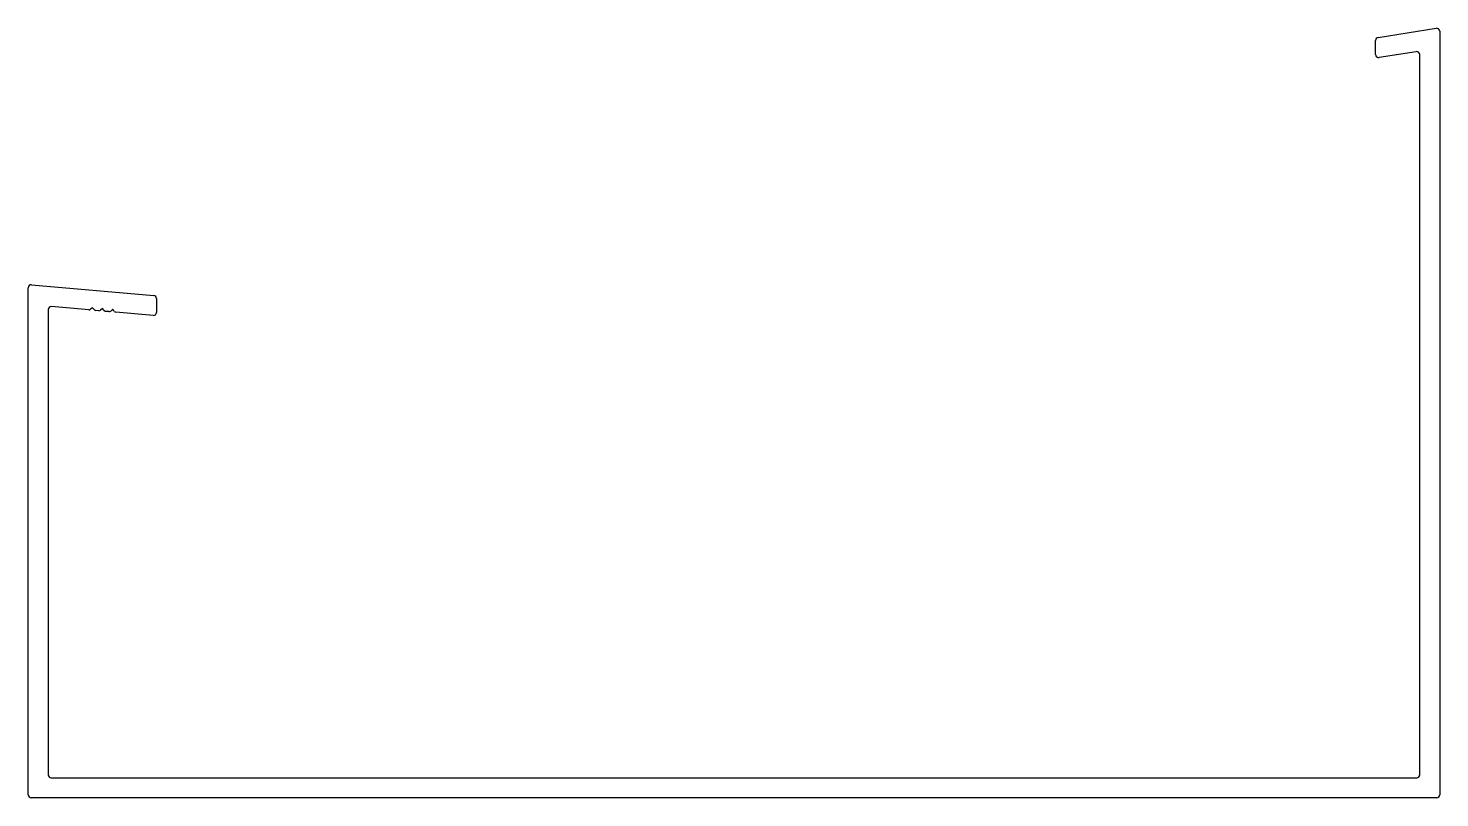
# Model space of a CAD drawing. Header units: inches. Extents: x -69 to 71, y 1 to 78.
import ezdxf

# ---------------------------------------------------------------- set-up
doc = ezdxf.new("R2010")
doc.units = ezdxf.units.IN
doc.header["$MEASUREMENT"] = 0

msp = doc.modelspace()

# ---------------------------------------------------------------- linework, layer by layer
at = {"color": 4}
for p, q in [((64.55, 76.62), (70.3, 77.53)), ((70.64, 77.23), (70.64, 1.63)), ((64.29, 74.93), (64.29, 76.32)), ((68.32, 75.21), (64.64, 74.63)), ((68.66, 3.61), (68.66, 74.92)), ((-69.06, 1.63), (-69.06, 51.83)), ((-68.73, 52.13), (-56.63, 51.07)), ((-56.36, 50.77), (-56.36, 49.39)), ((-67.08, 49.67), (-67.08, 3.61)), ((-63.06, 49.65), (-66.75, 49.97)), ((-62.7, 49.86), (-62.88, 49.7)), ((-62.53, 49.67), (-62.69, 49.86)), ((-62.07, 49.56), (-62.36, 49.58)), ((-61.7, 49.77), (-61.89, 49.62)), ((-61.53, 49.59), (-61.69, 49.77)), ((-61.07, 49.47), (-61.36, 49.5)), ((-61.36, 49.5), (-61.07, 49.47)), ((-61.07, 49.47), (-61.36, 49.5)), ((-61.36, 49.5), (-61.07, 49.47)), ((-61.07, 49.47), (-61.36, 49.5)), ((-60.7, 49.69), (-60.89, 49.53)), ((-60.54, 49.5), (-60.69, 49.68)), ((-56.68, 49.09), (-60.37, 49.41)), ((-60.37, 49.41), (-60.37, 49.41)), ((-60.37, 49.41), (-60.37, 49.41)), ((-66.78, 3.31), (68.36, 3.31)), ((70.34, 1.33), (-68.76, 1.33))]:
    msp.add_line(p, q, dxfattribs=at)
for centre, radius, start, end in [((70.34, 77.23), 0.3, 360, 99), ((64.59, 76.32), 0.3, 99, 180), ((64.59, 74.93), 0.3, 180, 279), ((68.36, 74.92), 0.3, 0, 99), ((-68.76, 51.83), 0.3, 85, 180), ((-56.66, 50.77), 0.3, 0, 85), ((-66.78, 49.67), 0.3, 85, 180), ((-63.04, 49.9), 0.25, 265, 310), ((-62.69, 49.85), 0.008, 40, 130), ((-62.34, 49.83), 0.25, 220, 265), ((-62.05, 49.81), 0.25, 265, 310), ((-61.7, 49.77), 0.008, 40, 130), ((-61.34, 49.75), 0.25, 220, 265), ((-61.05, 49.72), 0.25, 265, 310), ((-60.7, 49.68), 0.008, 40, 130), ((-60.35, 49.66), 0.25, 220, 265), ((-56.66, 49.39), 0.3, 265, 0), ((-66.78, 3.61), 0.3, 180, 270), ((68.36, 3.61), 0.3, 270, 0), ((-68.76, 1.63), 0.3, 180, 270), ((70.34, 1.63), 0.3, 270, 0)]:
    msp.add_arc(centre, radius, start, end, dxfattribs=at)

doc.saveas('drawing.dxf')
